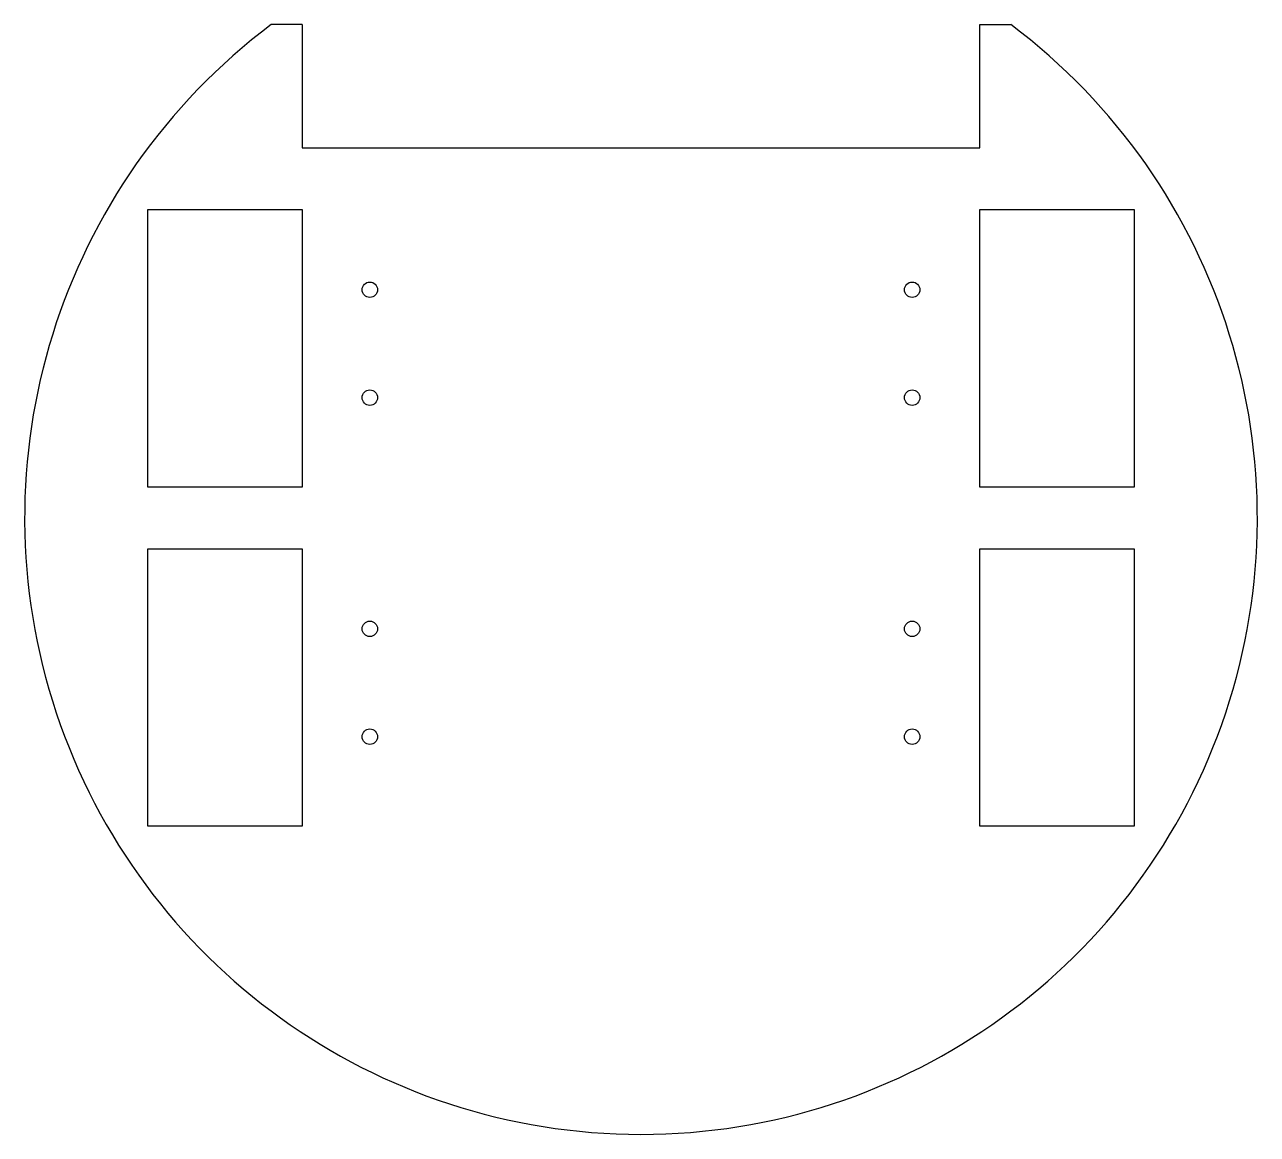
# Model space of a CAD drawing. Header units: millimetres. Extents: x -100 to 100, y -100 to 80.
import ezdxf

# ---------------------------------------------------------------- set-up
doc = ezdxf.new("R2010")
doc.units = ezdxf.units.MM
doc.layers.get('0').update_dxf_attribs({"linetype": 'CONTINUOUS'})

msp = doc.modelspace()

# ---------------------------------------------------------------- linework, layer by layer
for p, q in [((-55, 80), (-60, 80)), ((-55, 80), (-55, 60)), ((55, 60), (55, 80)), ((55, 80), (60, 80)), ((-55, 60), (55, 60))]:
    msp.add_line(p, q)
for points in [[(-80, 50), (-55, 50), (-55, 5), (-80, 5)], [(55, 50), (80, 50), (80, 5), (55, 5)], [(-80, -5), (-55, -5), (-55, -50), (-80, -50)], [(55, -5), (80, -5), (80, -50), (55, -50)]]:
    msp.add_lwpolyline(points, close=True)
for centre in [(-44, 37), (44, 37), (-44, 19.5), (44, 19.5), (-44, -18), (44, -18), (-44, -35.5), (44, -35.5)]:
    msp.add_circle(centre, 1.25)
msp.add_arc((0, 0), 100, -233.1301, 53.1301)

doc.saveas('drawing.dxf')
